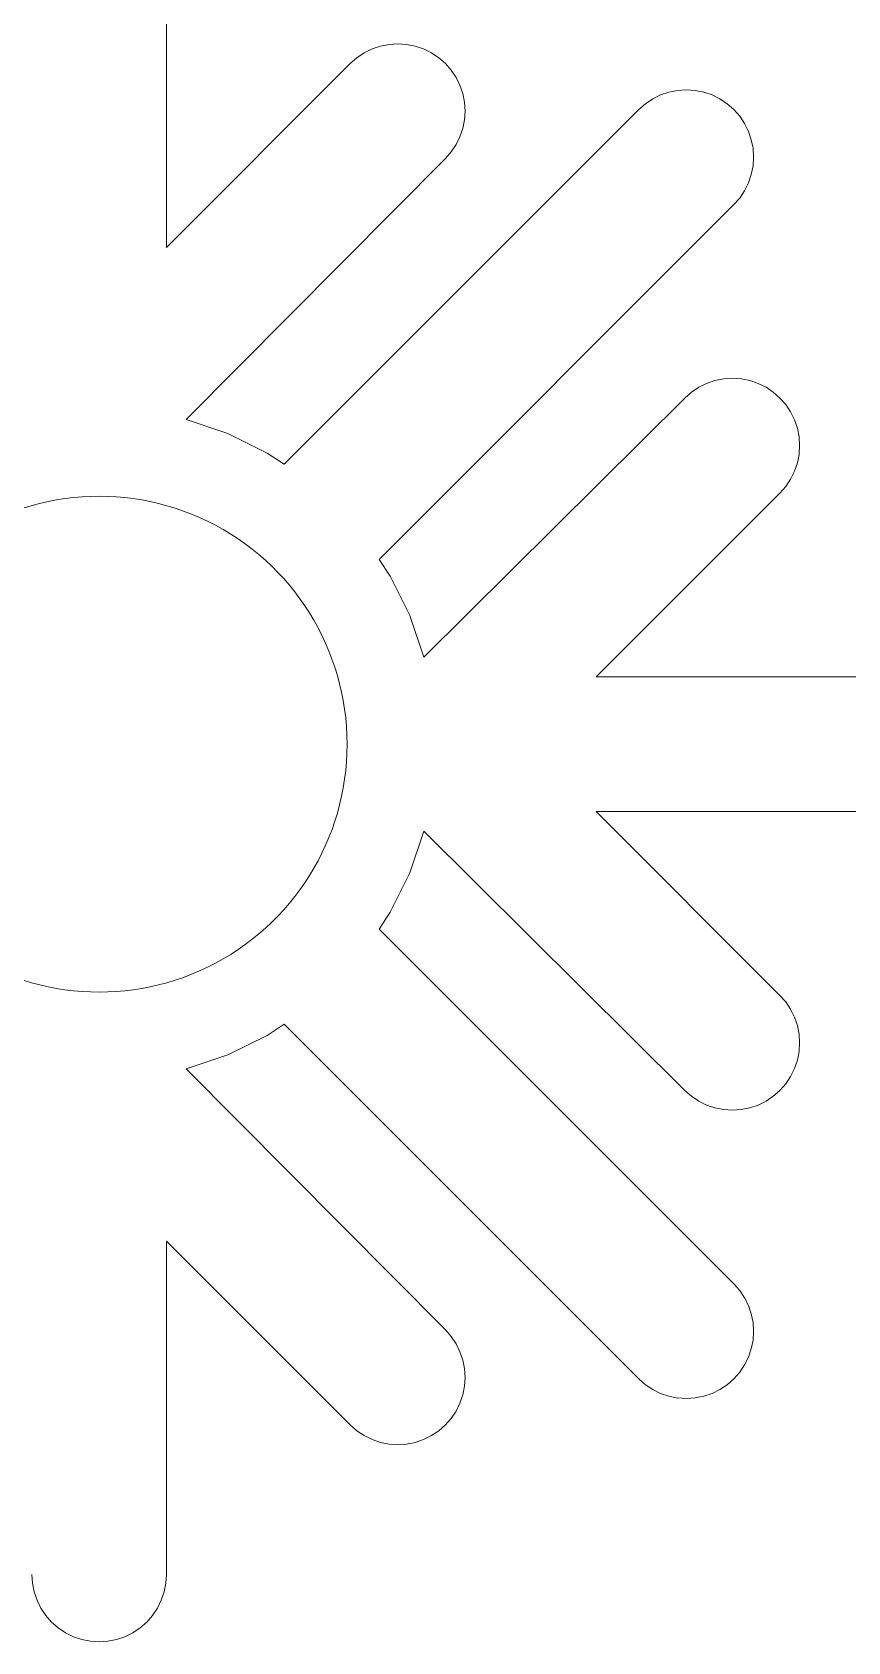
# Model space of a CAD drawing. Header units: centimetres. Extents: x -75 to 51, y -4 to 64.
# Drawn here: x -51.2 to -48.23, y -2.66 to 3.2 of the extents above; entities that cross this region are included whole.
import ezdxf

# ---------------------------------------------------------------- set-up
doc = ezdxf.new("R2010")
doc.units = ezdxf.units.CM
doc.header["$MEASUREMENT"] = 0
doc.layers.add('layer 1', color=7, linetype='Continuous')

msp = doc.modelspace()

# ---------------------------------------------------------------- linework, layer by layer
at = {"layer": 'layer 1', "color": 1, "lineweight": 20}
for points in [[(-50.71329, 2.41359), (-50.71329, 2.41359), (-50.71329, 3.62841), (-50.71329, 3.62841)], [(-49.99286, 3.12245), (-49.99286, 3.12245), (-50.01949, 3.10439), (-50.01949, 3.10439)], [(-49.96413, 3.13654), (-49.96413, 3.13654), (-49.99286, 3.12245), (-49.99286, 3.12245)], [(-49.93381, 3.14695), (-49.93381, 3.14695), (-49.96413, 3.13654), (-49.96413, 3.13654)], [(-49.90238, 3.15307), (-49.90238, 3.15307), (-49.93381, 3.14692), (-49.93381, 3.14692)], [(-49.87043, 3.1552), (-49.87043, 3.1552), (-49.90238, 3.15305), (-49.90238, 3.15305)], [(-49.83847, 3.15307), (-49.83847, 3.15307), (-49.87043, 3.15522), (-49.87043, 3.15522)], [(-49.80704, 3.14695), (-49.80704, 3.14695), (-49.83847, 3.15307), (-49.83847, 3.15307)], [(-49.77672, 3.13654), (-49.77672, 3.13654), (-49.80704, 3.14695), (-49.80704, 3.14695)], [(-49.74799, 3.12245), (-49.74799, 3.12245), (-49.77672, 3.13654), (-49.77672, 3.13654)], [(-49.72136, 3.10439), (-49.72136, 3.10439), (-49.74799, 3.12245), (-49.74799, 3.12245)], [(-50.04356, 3.08328), (-50.04356, 3.08328), (-50.71329, 2.41359), (-50.71329, 2.41359)], [(-50.01949, 3.10439), (-50.01949, 3.10439), (-50.04356, 3.08328), (-50.04356, 3.08328)], [(-49.69728, 3.08328), (-49.69728, 3.08328), (-49.72136, 3.10439), (-49.72136, 3.10439)], [(-49.67616, 3.0594), (-49.67616, 3.0594), (-49.69728, 3.08328), (-49.69728, 3.08328)], [(-49.65837, 3.03278), (-49.65837, 3.03278), (-49.67616, 3.0594), (-49.67616, 3.0594)], [(-49.6442, 3.00399), (-49.6442, 3.00399), (-49.65837, 3.03278), (-49.65837, 3.03278)], [(-49.63391, 2.97369), (-49.63391, 2.97369), (-49.6442, 3.00399), (-49.6442, 3.00399)], [(-49.62765, 2.94217), (-49.62765, 2.94217), (-49.63391, 2.97369), (-49.63391, 2.97369)], [(-49.62557, 2.91034), (-49.62557, 2.91034), (-49.62765, 2.94217), (-49.62765, 2.94217)], [(-48.9689, 2.93696), (-48.9689, 2.93696), (-48.99298, 2.91586), (-48.99298, 2.91586)], [(-48.94226, 2.95473), (-48.94226, 2.95473), (-48.9689, 2.93696), (-48.9689, 2.93696)], [(-48.91354, 2.9688), (-48.91354, 2.9688), (-48.94226, 2.95473), (-48.94226, 2.95473)], [(-48.88321, 2.9792), (-48.88321, 2.9792), (-48.91354, 2.9688), (-48.91354, 2.9688)], [(-48.85178, 2.98534), (-48.85178, 2.98534), (-48.88321, 2.9792), (-48.88321, 2.9792)], [(-48.81983, 2.98748), (-48.81983, 2.98748), (-48.85178, 2.98531), (-48.85178, 2.98531)], [(-48.78787, 2.98534), (-48.78787, 2.98534), (-48.81983, 2.9875), (-48.81983, 2.9875)], [(-48.75645, 2.9792), (-48.75645, 2.9792), (-48.78787, 2.98535), (-48.78787, 2.98535)], [(-48.72612, 2.9688), (-48.72612, 2.9688), (-48.75645, 2.9792), (-48.75645, 2.9792)], [(-48.6974, 2.95473), (-48.6974, 2.95473), (-48.72612, 2.9688), (-48.72612, 2.9688)], [(-48.67076, 2.93696), (-48.67076, 2.93696), (-48.6974, 2.95473), (-48.6974, 2.95473)], [(-48.64669, 2.91586), (-48.64669, 2.91586), (-48.67076, 2.93696), (-48.67076, 2.93696)], [(-48.99298, 2.91586), (-48.99298, 2.91586), (-50.28494, 1.6239), (-50.28494, 1.6239)], [(-49.63391, 2.84699), (-49.63391, 2.84699), (-49.62765, 2.87822), (-49.62765, 2.87822)], [(-49.62765, 2.87822), (-49.62765, 2.87822), (-49.62557, 2.91034), (-49.62557, 2.91034)], [(-48.62557, 2.89169), (-48.62557, 2.89169), (-48.64669, 2.91586), (-48.64669, 2.91586)], [(-48.60778, 2.86505), (-48.60778, 2.86505), (-48.62557, 2.89169), (-48.62557, 2.89169)], [(-49.65837, 2.78791), (-49.65837, 2.78791), (-49.6442, 2.81667), (-49.6442, 2.81667)], [(-49.6442, 2.81667), (-49.6442, 2.81667), (-49.63391, 2.84699), (-49.63391, 2.84699)], [(-48.59361, 2.83627), (-48.59361, 2.83627), (-48.60778, 2.86505), (-48.60778, 2.86505)], [(-48.58332, 2.80597), (-48.58332, 2.80597), (-48.59361, 2.83627), (-48.59361, 2.83627)], [(-49.69728, 2.73711), (-49.69728, 2.73711), (-49.67616, 2.76129), (-49.67616, 2.76129)], [(-49.67616, 2.76129), (-49.67616, 2.76129), (-49.65837, 2.78791), (-49.65837, 2.78791)], [(-48.57707, 2.77475), (-48.57707, 2.77475), (-48.58332, 2.80597), (-48.58332, 2.80597)], [(-48.57497, 2.74261), (-48.57497, 2.74261), (-48.57707, 2.77475), (-48.57707, 2.77475)], [(-50.64128, 1.78704), (-50.64128, 1.78704), (-49.69728, 2.73711), (-49.69728, 2.73711)], [(-48.58332, 2.67925), (-48.58332, 2.67925), (-48.57707, 2.71079), (-48.57707, 2.71079)], [(-48.57707, 2.71079), (-48.57707, 2.71079), (-48.57497, 2.74261), (-48.57497, 2.74261)], [(-48.60778, 2.62018), (-48.60778, 2.62018), (-48.59361, 2.64895), (-48.59361, 2.64895)], [(-48.59361, 2.64895), (-48.59361, 2.64895), (-48.58332, 2.67925), (-48.58332, 2.67925)], [(-48.64669, 2.56969), (-48.64669, 2.56969), (-48.62557, 2.59354), (-48.62557, 2.59354)], [(-48.62557, 2.59354), (-48.62557, 2.59354), (-48.60778, 2.62018), (-48.60778, 2.62018)], [(-49.93866, 1.27742), (-49.93866, 1.27742), (-48.64669, 2.56969), (-48.64669, 2.56969)], [(-48.6842, 1.93487), (-48.6842, 1.93487), (-48.71561, 1.92875), (-48.71561, 1.92875)], [(-48.65224, 1.93702), (-48.65224, 1.93702), (-48.6842, 1.93487), (-48.6842, 1.93487)], [(-48.62028, 1.93487), (-48.62028, 1.93487), (-48.65224, 1.93704), (-48.65224, 1.93704)], [(-48.58887, 1.92877), (-48.58887, 1.92877), (-48.62028, 1.9349), (-48.62028, 1.9349)], [(-48.8013, 1.88621), (-48.8013, 1.88621), (-48.82538, 1.86509), (-48.82538, 1.86509)], [(-48.77467, 1.90427), (-48.77467, 1.90427), (-48.8013, 1.88621), (-48.8013, 1.88621)], [(-48.74594, 1.91834), (-48.74594, 1.91834), (-48.77467, 1.90427), (-48.77467, 1.90427)], [(-48.71561, 1.92877), (-48.71561, 1.92877), (-48.74594, 1.91834), (-48.74594, 1.91834)], [(-48.55854, 1.91834), (-48.55854, 1.91834), (-48.58887, 1.92877), (-48.58887, 1.92877)], [(-48.52981, 1.90427), (-48.52981, 1.90427), (-48.55854, 1.91834), (-48.55854, 1.91834)], [(-48.50318, 1.88621), (-48.50318, 1.88621), (-48.52981, 1.90427), (-48.52981, 1.90427)], [(-48.4791, 1.86509), (-48.4791, 1.86509), (-48.50318, 1.88621), (-48.50318, 1.88621)], [(-48.82538, 1.86509), (-48.82538, 1.86509), (-49.77556, 0.92114), (-49.77556, 0.92114)], [(-48.45798, 1.84122), (-48.45798, 1.84122), (-48.4791, 1.86509), (-48.4791, 1.86509)], [(-48.44019, 1.81458), (-48.44019, 1.81458), (-48.45798, 1.84122), (-48.45798, 1.84122)], [(-50.48962, 1.73561), (-50.48962, 1.73561), (-50.64128, 1.78704), (-50.64128, 1.78704)], [(-48.42602, 1.78581), (-48.42602, 1.78581), (-48.44019, 1.81458), (-48.44019, 1.81458)], [(-48.41573, 1.75551), (-48.41573, 1.75551), (-48.42602, 1.78581), (-48.42602, 1.78581)], [(-50.34599, 1.66461), (-50.34599, 1.66461), (-50.48962, 1.73561), (-50.48962, 1.73561)], [(-48.40947, 1.724), (-48.40947, 1.724), (-48.41573, 1.75551), (-48.41573, 1.75551)], [(-48.40737, 1.69216), (-48.40737, 1.69216), (-48.40947, 1.724), (-48.40947, 1.724)], [(-50.28494, 1.6239), (-50.28494, 1.6239), (-50.34599, 1.66461), (-50.34599, 1.66461)], [(-48.41573, 1.62879), (-48.41573, 1.62879), (-48.40947, 1.66003), (-48.40947, 1.66003)], [(-48.40947, 1.66003), (-48.40947, 1.66003), (-48.40737, 1.69216), (-48.40737, 1.69216)], [(-48.44019, 1.56972), (-48.44019, 1.56972), (-48.42602, 1.59849), (-48.42602, 1.59849)], [(-48.42602, 1.59849), (-48.42602, 1.59849), (-48.41573, 1.62879), (-48.41573, 1.62879)], [(-48.4791, 1.51891), (-48.4791, 1.51891), (-48.45798, 1.5431), (-48.45798, 1.5431)], [(-48.45798, 1.5431), (-48.45798, 1.5431), (-48.44019, 1.56972), (-48.44019, 1.56972)], [(-49.14881, 0.84922), (-49.14881, 0.84922), (-48.4791, 1.51891), (-48.4791, 1.51891)], [(-49.89786, 1.21652), (-49.89786, 1.21652), (-49.93866, 1.27742), (-49.93866, 1.27742)], [(-49.82703, 1.07297), (-49.82703, 1.07297), (-49.89786, 1.21652), (-49.89786, 1.21652)], [(-49.77556, 0.92114), (-49.77556, 0.92114), (-49.82703, 1.07297), (-49.82703, 1.07297)], [(-47.93411, 0.84922), (-47.93411, 0.84922), (-49.14881, 0.84922), (-49.14881, 0.84922)], [(-50.05523, 0.60437), (-50.05523, 0.60437), (-50.05523, 0.60437), (-50.05523, 0.60437)], [(-48.4791, -0.31019), (-48.4791, -0.31019), (-49.14881, 0.3595), (-49.14881, 0.3595)], [(-49.14881, 0.3595), (-49.14881, 0.3595), (-47.93411, 0.3595), (-47.93411, 0.3595)], [(-49.82703, 0.13577), (-49.82703, 0.13577), (-49.77556, 0.28758), (-49.77556, 0.28758)], [(-49.77556, 0.28758), (-49.77556, 0.28758), (-48.82538, -0.65637), (-48.82538, -0.65637)], [(-49.89786, -0.00779), (-49.89786, -0.00779), (-49.82703, 0.13577), (-49.82703, 0.13577)], [(-49.93866, -0.0687), (-49.93866, -0.0687), (-49.89786, -0.00779), (-49.89786, -0.00779)], [(-48.64669, -1.36096), (-48.64669, -1.36096), (-49.93866, -0.0687), (-49.93866, -0.0687)], [(-48.45798, -0.33438), (-48.45798, -0.33438), (-48.4791, -0.31019), (-48.4791, -0.31019)], [(-48.44019, -0.361), (-48.44019, -0.361), (-48.45798, -0.33438), (-48.45798, -0.33438)], [(-48.42602, -0.38977), (-48.42602, -0.38977), (-48.44019, -0.361), (-48.44019, -0.361)], [(-48.41573, -0.42007), (-48.41573, -0.42007), (-48.42602, -0.38977), (-48.42602, -0.38977)], [(-50.48962, -0.52689), (-50.48962, -0.52689), (-50.34599, -0.45588), (-50.34599, -0.45588)], [(-50.34599, -0.45588), (-50.34599, -0.45588), (-50.28494, -0.41517), (-50.28494, -0.41517)], [(-50.28494, -0.41517), (-50.28494, -0.41517), (-48.99298, -1.70713), (-48.99298, -1.70713)], [(-48.40947, -0.4513), (-48.40947, -0.4513), (-48.41573, -0.42007), (-48.41573, -0.42007)], [(-48.40737, -0.48344), (-48.40737, -0.48344), (-48.40947, -0.4513), (-48.40947, -0.4513)], [(-50.64128, -0.57832), (-50.64128, -0.57832), (-50.48962, -0.52689), (-50.48962, -0.52689)], [(-48.41573, -0.54679), (-48.41573, -0.54679), (-48.40947, -0.51527), (-48.40947, -0.51527)], [(-48.40947, -0.51527), (-48.40947, -0.51527), (-48.40737, -0.48344), (-48.40737, -0.48344)], [(-49.69728, -1.52838), (-49.69728, -1.52838), (-50.64128, -0.57832), (-50.64128, -0.57832)], [(-48.44019, -0.60586), (-48.44019, -0.60586), (-48.42602, -0.57709), (-48.42602, -0.57709)], [(-48.42602, -0.57709), (-48.42602, -0.57709), (-48.41573, -0.54679), (-48.41573, -0.54679)], [(-48.4791, -0.65637), (-48.4791, -0.65637), (-48.45798, -0.6325), (-48.45798, -0.6325)], [(-48.45798, -0.6325), (-48.45798, -0.6325), (-48.44019, -0.60586), (-48.44019, -0.60586)], [(-48.82538, -0.65637), (-48.82538, -0.65637), (-48.8013, -0.67748), (-48.8013, -0.67748)], [(-48.8013, -0.67748), (-48.8013, -0.67748), (-48.77467, -0.69554), (-48.77467, -0.69554)], [(-48.77467, -0.69554), (-48.77467, -0.69554), (-48.74594, -0.70961), (-48.74594, -0.70961)], [(-48.55854, -0.70961), (-48.55854, -0.70961), (-48.52981, -0.69554), (-48.52981, -0.69554)], [(-48.52981, -0.69554), (-48.52981, -0.69554), (-48.50318, -0.67748), (-48.50318, -0.67748)], [(-48.50318, -0.67748), (-48.50318, -0.67748), (-48.4791, -0.65637), (-48.4791, -0.65637)], [(-48.74594, -0.70961), (-48.74594, -0.70961), (-48.71561, -0.72004), (-48.71561, -0.72004)], [(-48.71561, -0.72004), (-48.71561, -0.72004), (-48.6842, -0.72617), (-48.6842, -0.72617)], [(-48.6842, -0.72615), (-48.6842, -0.72615), (-48.65224, -0.72831), (-48.65224, -0.72831)], [(-48.65224, -0.7283), (-48.65224, -0.7283), (-48.62028, -0.72613), (-48.62028, -0.72613)], [(-48.62028, -0.72615), (-48.62028, -0.72615), (-48.58887, -0.72001), (-48.58887, -0.72001)], [(-48.58887, -0.72004), (-48.58887, -0.72004), (-48.55854, -0.70961), (-48.55854, -0.70961)], [(-50.71329, -2.41966), (-50.71329, -2.41966), (-50.71329, -1.20486), (-50.71329, -1.20486)], [(-50.71329, -1.20486), (-50.71329, -1.20486), (-50.04356, -1.87454), (-50.04356, -1.87454)], [(-48.62557, -1.38484), (-48.62557, -1.38484), (-48.64669, -1.36096), (-48.64669, -1.36096)], [(-48.60778, -1.41146), (-48.60778, -1.41146), (-48.62557, -1.38484), (-48.62557, -1.38484)], [(-48.59361, -1.44023), (-48.59361, -1.44023), (-48.60778, -1.41146), (-48.60778, -1.41146)], [(-48.58332, -1.47053), (-48.58332, -1.47053), (-48.59361, -1.44023), (-48.59361, -1.44023)], [(-48.57707, -1.50205), (-48.57707, -1.50205), (-48.58332, -1.47053), (-48.58332, -1.47053)], [(-48.57497, -1.53388), (-48.57497, -1.53388), (-48.57707, -1.50205), (-48.57707, -1.50205)], [(-49.67616, -1.55255), (-49.67616, -1.55255), (-49.69728, -1.52838), (-49.69728, -1.52838)], [(-49.65837, -1.5792), (-49.65837, -1.5792), (-49.67616, -1.55255), (-49.67616, -1.55255)], [(-49.6442, -1.60795), (-49.6442, -1.60795), (-49.65837, -1.5792), (-49.65837, -1.5792)], [(-48.58332, -1.59725), (-48.58332, -1.59725), (-48.57707, -1.56602), (-48.57707, -1.56602)], [(-48.57707, -1.56602), (-48.57707, -1.56602), (-48.57497, -1.53388), (-48.57497, -1.53388)], [(-49.63391, -1.63825), (-49.63391, -1.63825), (-49.6442, -1.60795), (-49.6442, -1.60795)], [(-49.62765, -1.66949), (-49.62765, -1.66949), (-49.63391, -1.63825), (-49.63391, -1.63825)], [(-48.60778, -1.65631), (-48.60778, -1.65631), (-48.59361, -1.62755), (-48.59361, -1.62755)], [(-48.59361, -1.62755), (-48.59361, -1.62755), (-48.58332, -1.59725), (-48.58332, -1.59725)], [(-49.62557, -1.70162), (-49.62557, -1.70162), (-49.62765, -1.66949), (-49.62765, -1.66949)], [(-48.64669, -1.70713), (-48.64669, -1.70713), (-48.62557, -1.68293), (-48.62557, -1.68293)], [(-48.62557, -1.68293), (-48.62557, -1.68293), (-48.60778, -1.65631), (-48.60778, -1.65631)], [(-49.63391, -1.76496), (-49.63391, -1.76496), (-49.62765, -1.73345), (-49.62765, -1.73345)], [(-49.62765, -1.73345), (-49.62765, -1.73345), (-49.62557, -1.70162), (-49.62557, -1.70162)], [(-48.99298, -1.70713), (-48.99298, -1.70713), (-48.9689, -1.72824), (-48.9689, -1.72824)], [(-48.9689, -1.72824), (-48.9689, -1.72824), (-48.94226, -1.746), (-48.94226, -1.746)], [(-48.94226, -1.746), (-48.94226, -1.746), (-48.91354, -1.76009), (-48.91354, -1.76009)], [(-48.72612, -1.76009), (-48.72612, -1.76009), (-48.6974, -1.746), (-48.6974, -1.746)], [(-48.6974, -1.746), (-48.6974, -1.746), (-48.67076, -1.72824), (-48.67076, -1.72824)], [(-48.67076, -1.72824), (-48.67076, -1.72824), (-48.64669, -1.70713), (-48.64669, -1.70713)], [(-49.65837, -1.82406), (-49.65837, -1.82406), (-49.6442, -1.79527), (-49.6442, -1.79527)], [(-49.6442, -1.79527), (-49.6442, -1.79527), (-49.63391, -1.76496), (-49.63391, -1.76496)], [(-48.91354, -1.76009), (-48.91354, -1.76009), (-48.88321, -1.77047), (-48.88321, -1.77047)], [(-48.88321, -1.77047), (-48.88321, -1.77047), (-48.85178, -1.77662), (-48.85178, -1.77662)], [(-48.85178, -1.77661), (-48.85178, -1.77661), (-48.81983, -1.77877), (-48.81983, -1.77877)], [(-48.81983, -1.77875), (-48.81983, -1.77875), (-48.78787, -1.77658), (-48.78787, -1.77658)], [(-48.78787, -1.77661), (-48.78787, -1.77661), (-48.75645, -1.77047), (-48.75645, -1.77047)], [(-48.75645, -1.77047), (-48.75645, -1.77047), (-48.72612, -1.76009), (-48.72612, -1.76009)], [(-50.04356, -1.87454), (-50.04356, -1.87454), (-50.01949, -1.89565), (-50.01949, -1.89565)], [(-49.72136, -1.89565), (-49.72136, -1.89565), (-49.69728, -1.87454), (-49.69728, -1.87454)], [(-49.69728, -1.87454), (-49.69728, -1.87454), (-49.67616, -1.85067), (-49.67616, -1.85067)], [(-49.67616, -1.85067), (-49.67616, -1.85067), (-49.65837, -1.82406), (-49.65837, -1.82406)], [(-50.01949, -1.89565), (-50.01949, -1.89565), (-49.99286, -1.91371), (-49.99286, -1.91371)], [(-49.99286, -1.91371), (-49.99286, -1.91371), (-49.96413, -1.9278), (-49.96413, -1.9278)], [(-49.96413, -1.9278), (-49.96413, -1.9278), (-49.93381, -1.9382), (-49.93381, -1.9382)], [(-49.80704, -1.9382), (-49.80704, -1.9382), (-49.77672, -1.9278), (-49.77672, -1.9278)], [(-49.77672, -1.9278), (-49.77672, -1.9278), (-49.74799, -1.91371), (-49.74799, -1.91371)], [(-49.74799, -1.91371), (-49.74799, -1.91371), (-49.72136, -1.89565), (-49.72136, -1.89565)], [(-49.93381, -1.9382), (-49.93381, -1.9382), (-49.90238, -1.94434), (-49.90238, -1.94434)], [(-49.90238, -1.94431), (-49.90238, -1.94431), (-49.87043, -1.94648), (-49.87043, -1.94648)], [(-49.87043, -1.94647), (-49.87043, -1.94647), (-49.83847, -1.9443), (-49.83847, -1.9443)], [(-49.83847, -1.94431), (-49.83847, -1.94431), (-49.80704, -1.93818), (-49.80704, -1.93818)], [(-51.203, -2.41966), (-51.203, -2.41966), (-51.20091, -2.4515), (-51.20091, -2.4515)], [(-51.20091, -2.4515), (-51.20091, -2.4515), (-51.19466, -2.48301), (-51.19466, -2.48301)], [(-50.72163, -2.48301), (-50.72163, -2.48301), (-50.71538, -2.4515), (-50.71538, -2.4515)], [(-50.71538, -2.4515), (-50.71538, -2.4515), (-50.71329, -2.41966), (-50.71329, -2.41966)], [(-51.19466, -2.48301), (-51.19466, -2.48301), (-51.18436, -2.51331), (-51.18436, -2.51331)], [(-51.18436, -2.51331), (-51.18436, -2.51331), (-51.1702, -2.54208), (-51.1702, -2.54208)], [(-50.74609, -2.54208), (-50.74609, -2.54208), (-50.73193, -2.51331), (-50.73193, -2.51331)], [(-50.73193, -2.51331), (-50.73193, -2.51331), (-50.72163, -2.48301), (-50.72163, -2.48301)], [(-51.1702, -2.54208), (-51.1702, -2.54208), (-51.1524, -2.56872), (-51.1524, -2.56872)], [(-51.1524, -2.56872), (-51.1524, -2.56872), (-51.13128, -2.5929), (-51.13128, -2.5929)], [(-50.785, -2.5929), (-50.785, -2.5929), (-50.76389, -2.56872), (-50.76389, -2.56872)], [(-50.76389, -2.56872), (-50.76389, -2.56872), (-50.74609, -2.54208), (-50.74609, -2.54208)], [(-51.13128, -2.5929), (-51.13128, -2.5929), (-51.1072, -2.61403), (-51.1072, -2.61403)], [(-51.1072, -2.61403), (-51.1072, -2.61403), (-51.08057, -2.63177), (-51.08057, -2.63177)], [(-51.08057, -2.63177), (-51.08057, -2.63177), (-51.05184, -2.64586), (-51.05184, -2.64586)], [(-50.86445, -2.64586), (-50.86445, -2.64586), (-50.83571, -2.63177), (-50.83571, -2.63177)], [(-50.83571, -2.63177), (-50.83571, -2.63177), (-50.80909, -2.61403), (-50.80909, -2.61403)], [(-50.80909, -2.61403), (-50.80909, -2.61403), (-50.785, -2.5929), (-50.785, -2.5929)], [(-51.05184, -2.64586), (-51.05184, -2.64586), (-51.02152, -2.65626), (-51.02152, -2.65626)], [(-51.02152, -2.65626), (-51.02152, -2.65626), (-50.9901, -2.66239), (-50.9901, -2.66239)], [(-50.9901, -2.66237), (-50.9901, -2.66237), (-50.95814, -2.66452), (-50.95814, -2.66452)], [(-50.95814, -2.66452), (-50.95814, -2.66452), (-50.92619, -2.66235), (-50.92619, -2.66235)], [(-50.92619, -2.66237), (-50.92619, -2.66237), (-50.89477, -2.65625), (-50.89477, -2.65625)], [(-50.89477, -2.65626), (-50.89477, -2.65626), (-50.86445, -2.64586), (-50.86445, -2.64586)]]:
    msp.add_open_spline(points, degree=3, dxfattribs=at)
for points in [[(-50.50668, 1.38632), (-50.50668, 1.38632), (-50.53484, 1.4019), (-50.53484, 1.4019), (-50.53484, 1.4019), (-50.53484, 1.4019), (-50.5634, 1.41641), (-50.5634, 1.41641), (-50.5634, 1.41641), (-50.5634, 1.41641), (-50.59232, 1.42985), (-50.59232, 1.42985), (-50.59232, 1.42985), (-50.59232, 1.42985), (-50.62158, 1.44222), (-50.62158, 1.44222), (-50.62158, 1.44222), (-50.62158, 1.44222), (-50.65118, 1.45351), (-50.65118, 1.45351), (-50.65118, 1.45351), (-50.65118, 1.45351), (-50.68105, 1.46373), (-50.68105, 1.46373), (-50.68105, 1.46373), (-50.68105, 1.46373), (-50.7112, 1.47288), (-50.7112, 1.47288), (-50.7112, 1.47288), (-50.7112, 1.47288), (-50.74156, 1.48092), (-50.74156, 1.48092), (-50.74156, 1.48092), (-50.74156, 1.48092), (-50.77214, 1.48789), (-50.77214, 1.48789), (-50.77214, 1.48789), (-50.77214, 1.48789), (-50.80288, 1.4938), (-50.80288, 1.4938), (-50.80288, 1.4938), (-50.80288, 1.4938), (-50.83377, 1.49864), (-50.83377, 1.49864), (-50.83377, 1.49864), (-50.83377, 1.49864), (-50.86477, 1.50241), (-50.86477, 1.50241), (-50.86477, 1.50241), (-50.86477, 1.50241), (-50.89585, 1.50517), (-50.89585, 1.50517), (-50.89585, 1.50517), (-50.89585, 1.50517), (-50.927, 1.5067), (-50.927, 1.5067), (-50.927, 1.5067), (-50.927, 1.5067), (-50.95817, 1.50729), (-50.95817, 1.50729), (-50.95817, 1.50729), (-50.95817, 1.50729), (-50.98934, 1.5067), (-50.98934, 1.5067), (-50.98934, 1.5067), (-50.98934, 1.5067), (-51.02049, 1.50517), (-51.02049, 1.50517), (-51.02049, 1.50517), (-51.02049, 1.50517), (-51.05157, 1.50241), (-51.05157, 1.50241), (-51.05157, 1.50241), (-51.05157, 1.50241), (-51.08257, 1.49864), (-51.08257, 1.49864), (-51.08257, 1.49864), (-51.08257, 1.49864), (-51.11345, 1.4938), (-51.11345, 1.4938), (-51.11345, 1.4938), (-51.11345, 1.4938), (-51.14419, 1.48789), (-51.14419, 1.48789), (-51.14419, 1.48789), (-51.14419, 1.48789), (-51.17477, 1.48092), (-51.17477, 1.48092), (-51.17477, 1.48092), (-51.17477, 1.48092), (-51.20513, 1.47288), (-51.20513, 1.47288), (-51.20513, 1.47288), (-51.20513, 1.47288), (-51.23528, 1.46373), (-51.23528, 1.46373), (-51.23528, 1.46373), (-51.23528, 1.46373), (-51.26515, 1.45351), (-51.26515, 1.45351), (-51.26515, 1.45351), (-51.26515, 1.45351), (-51.29475, 1.44222), (-51.29475, 1.44222), (-51.29475, 1.44222), (-51.29475, 1.44222), (-51.32401, 1.42985), (-51.32401, 1.42985), (-51.32401, 1.42985), (-51.32401, 1.42985), (-51.35293, 1.41641), (-51.35293, 1.41641), (-51.35293, 1.41641), (-51.35293, 1.41641), (-51.38149, 1.4019), (-51.38149, 1.4019), (-51.38149, 1.4019), (-51.38149, 1.4019), (-51.40965, 1.38632), (-51.40965, 1.38632)], [(-50.05522, 0.60436), (-50.05522, 0.60436), (-50.05581, 0.63654), (-50.05581, 0.63654), (-50.05581, 0.63654), (-50.05581, 0.63654), (-50.05764, 0.66852), (-50.05764, 0.66852), (-50.05764, 0.66852), (-50.05764, 0.66852), (-50.06041, 0.70029), (-50.06041, 0.70029), (-50.06041, 0.70029), (-50.06041, 0.70029), (-50.06432, 0.73182), (-50.06432, 0.73182), (-50.06432, 0.73182), (-50.06432, 0.73182), (-50.06934, 0.76309), (-50.06934, 0.76309), (-50.06934, 0.76309), (-50.06934, 0.76309), (-50.07543, 0.79407), (-50.07543, 0.79407), (-50.07543, 0.79407), (-50.07543, 0.79407), (-50.08259, 0.82474), (-50.08259, 0.82474), (-50.08259, 0.82474), (-50.08259, 0.82474), (-50.09079, 0.85507), (-50.09079, 0.85507), (-50.09079, 0.85507), (-50.09079, 0.85507), (-50.10003, 0.88504), (-50.10003, 0.88504), (-50.10003, 0.88504), (-50.10003, 0.88504), (-50.11029, 0.91461), (-50.11029, 0.91461), (-50.11029, 0.91461), (-50.11029, 0.91461), (-50.12155, 0.94378), (-50.12155, 0.94378), (-50.12155, 0.94378), (-50.12155, 0.94378), (-50.13379, 0.97252), (-50.13379, 0.97252), (-50.13379, 0.97252), (-50.13379, 0.97252), (-50.14701, 1.0008), (-50.14701, 1.0008), (-50.14701, 1.0008), (-50.14701, 1.0008), (-50.16118, 1.02859), (-50.16118, 1.02859), (-50.16118, 1.02859), (-50.16118, 1.02859), (-50.1763, 1.05586), (-50.1763, 1.05586), (-50.1763, 1.05586), (-50.1763, 1.05586), (-50.19234, 1.08258), (-50.19234, 1.08258), (-50.19234, 1.08258), (-50.19234, 1.08258), (-50.2093, 1.10875), (-50.2093, 1.10875), (-50.2093, 1.10875), (-50.2093, 1.10875), (-50.22717, 1.13434), (-50.22717, 1.13434), (-50.22717, 1.13434), (-50.22717, 1.13434), (-50.24593, 1.15932), (-50.24593, 1.15932), (-50.24593, 1.15932), (-50.24593, 1.15932), (-50.26555, 1.18365), (-50.26555, 1.18365), (-50.26555, 1.18365), (-50.26555, 1.18365), (-50.28606, 1.20731), (-50.28606, 1.20731), (-50.28606, 1.20731), (-50.28606, 1.20731), (-50.30739, 1.2303), (-50.30739, 1.2303), (-50.30739, 1.2303), (-50.30739, 1.2303), (-50.32955, 1.25258), (-50.32955, 1.25258), (-50.32955, 1.25258), (-50.32955, 1.25258), (-50.35254, 1.2741), (-50.35254, 1.2741), (-50.35254, 1.2741), (-50.35254, 1.2741), (-50.37632, 1.29488), (-50.37632, 1.29488), (-50.37632, 1.29488), (-50.37632, 1.29488), (-50.4009, 1.31487), (-50.4009, 1.31487), (-50.4009, 1.31487), (-50.4009, 1.31487), (-50.42624, 1.33403), (-50.42624, 1.33403), (-50.42624, 1.33403), (-50.42624, 1.33403), (-50.45235, 1.35236), (-50.45235, 1.35236), (-50.45235, 1.35236), (-50.45235, 1.35236), (-50.47919, 1.36984), (-50.47919, 1.36984), (-50.47919, 1.36984), (-50.47919, 1.36984), (-50.50677, 1.38643), (-50.50677, 1.38643)], [(-50.50668, -0.17759), (-50.50668, -0.17759), (-50.4791, -0.161), (-50.4791, -0.161), (-50.4791, -0.161), (-50.4791, -0.161), (-50.45226, -0.14352), (-50.45226, -0.14352), (-50.45226, -0.14352), (-50.45226, -0.14352), (-50.42615, -0.12518), (-50.42615, -0.12518), (-50.42615, -0.12518), (-50.42615, -0.12518), (-50.40081, -0.10602), (-50.40081, -0.10602), (-50.40081, -0.10602), (-50.40081, -0.10602), (-50.37623, -0.08603), (-50.37623, -0.08603), (-50.37623, -0.08603), (-50.37623, -0.08603), (-50.35245, -0.06525), (-50.35245, -0.06525), (-50.35245, -0.06525), (-50.35245, -0.06525), (-50.32946, -0.04373), (-50.32946, -0.04373), (-50.32946, -0.04373), (-50.32946, -0.04373), (-50.3073, -0.02148), (-50.3073, -0.02148), (-50.3073, -0.02148), (-50.3073, -0.02148), (-50.28597, 0.00151), (-50.28597, 0.00151), (-50.28597, 0.00151), (-50.28597, 0.00151), (-50.26546, 0.02517), (-50.26546, 0.02517), (-50.26546, 0.02517), (-50.26546, 0.02517), (-50.24584, 0.0495), (-50.24584, 0.0495), (-50.24584, 0.0495), (-50.24584, 0.0495), (-50.22708, 0.07448), (-50.22708, 0.07448), (-50.22708, 0.07448), (-50.22708, 0.07448), (-50.2092, 0.10007), (-50.2092, 0.10007), (-50.2092, 0.10007), (-50.2092, 0.10007), (-50.19224, 0.12624), (-50.19224, 0.12624), (-50.19224, 0.12624), (-50.19224, 0.12624), (-50.1762, 0.15296), (-50.1762, 0.15296), (-50.1762, 0.15296), (-50.1762, 0.15296), (-50.16108, 0.18023), (-50.16108, 0.18023), (-50.16108, 0.18023), (-50.16108, 0.18023), (-50.14691, 0.20802), (-50.14691, 0.20802), (-50.14691, 0.20802), (-50.14691, 0.20802), (-50.13369, 0.2363), (-50.13369, 0.2363), (-50.13369, 0.2363), (-50.13369, 0.2363), (-50.12145, 0.26504), (-50.12145, 0.26504), (-50.12145, 0.26504), (-50.12145, 0.26504), (-50.11019, 0.29421), (-50.11019, 0.29421), (-50.11019, 0.29421), (-50.11019, 0.29421), (-50.09993, 0.32378), (-50.09993, 0.32378), (-50.09993, 0.32378), (-50.09993, 0.32378), (-50.09069, 0.35374), (-50.09069, 0.35374), (-50.09069, 0.35374), (-50.09069, 0.35374), (-50.08249, 0.38407), (-50.08249, 0.38407), (-50.08249, 0.38407), (-50.08249, 0.38407), (-50.07533, 0.41474), (-50.07533, 0.41474), (-50.07533, 0.41474), (-50.07533, 0.41474), (-50.06924, 0.44572), (-50.06924, 0.44572), (-50.06924, 0.44572), (-50.06924, 0.44572), (-50.06422, 0.47699), (-50.06422, 0.47699), (-50.06422, 0.47699), (-50.06422, 0.47699), (-50.06031, 0.50852), (-50.06031, 0.50852), (-50.06031, 0.50852), (-50.06031, 0.50852), (-50.05754, 0.54029), (-50.05754, 0.54029), (-50.05754, 0.54029), (-50.05754, 0.54029), (-50.05571, 0.57227), (-50.05571, 0.57227), (-50.05571, 0.57227), (-50.05571, 0.57227), (-50.05512, 0.60444), (-50.05512, 0.60444)], [(-51.40961, -0.17759), (-51.40961, -0.17759), (-51.38145, -0.19317), (-51.38145, -0.19317), (-51.38145, -0.19317), (-51.38145, -0.19317), (-51.35289, -0.20768), (-51.35289, -0.20768), (-51.35289, -0.20768), (-51.35289, -0.20768), (-51.32397, -0.22112), (-51.32397, -0.22112), (-51.32397, -0.22112), (-51.32397, -0.22112), (-51.29471, -0.23349), (-51.29471, -0.23349), (-51.29471, -0.23349), (-51.29471, -0.23349), (-51.26511, -0.24478), (-51.26511, -0.24478), (-51.26511, -0.24478), (-51.26511, -0.24478), (-51.23524, -0.255), (-51.23524, -0.255), (-51.23524, -0.255), (-51.23524, -0.255), (-51.20509, -0.26415), (-51.20509, -0.26415), (-51.20509, -0.26415), (-51.20509, -0.26415), (-51.17473, -0.27219), (-51.17473, -0.27219), (-51.17473, -0.27219), (-51.17473, -0.27219), (-51.14415, -0.27916), (-51.14415, -0.27916), (-51.14415, -0.27916), (-51.14415, -0.27916), (-51.11341, -0.28507), (-51.11341, -0.28507), (-51.11341, -0.28507), (-51.11341, -0.28507), (-51.08252, -0.28991), (-51.08252, -0.28991), (-51.08252, -0.28991), (-51.08252, -0.28991), (-51.05152, -0.29368), (-51.05152, -0.29368), (-51.05152, -0.29368), (-51.05152, -0.29368), (-51.02044, -0.29644), (-51.02044, -0.29644), (-51.02044, -0.29644), (-51.02044, -0.29644), (-50.98929, -0.29797), (-50.98929, -0.29797), (-50.98929, -0.29797), (-50.98929, -0.29797), (-50.95812, -0.29856), (-50.95812, -0.29856), (-50.95812, -0.29856), (-50.95812, -0.29856), (-50.92695, -0.29797), (-50.92695, -0.29797), (-50.92695, -0.29797), (-50.92695, -0.29797), (-50.8958, -0.29644), (-50.8958, -0.29644), (-50.8958, -0.29644), (-50.8958, -0.29644), (-50.86472, -0.29368), (-50.86472, -0.29368), (-50.86472, -0.29368), (-50.86472, -0.29368), (-50.83372, -0.28991), (-50.83372, -0.28991), (-50.83372, -0.28991), (-50.83372, -0.28991), (-50.80284, -0.28507), (-50.80284, -0.28507), (-50.80284, -0.28507), (-50.80284, -0.28507), (-50.77209, -0.27916), (-50.77209, -0.27916), (-50.77209, -0.27916), (-50.77209, -0.27916), (-50.74151, -0.27219), (-50.74151, -0.27219), (-50.74151, -0.27219), (-50.74151, -0.27219), (-50.71115, -0.26415), (-50.71115, -0.26415), (-50.71115, -0.26415), (-50.71115, -0.26415), (-50.681, -0.255), (-50.681, -0.255), (-50.681, -0.255), (-50.681, -0.255), (-50.65112, -0.24478), (-50.65112, -0.24478), (-50.65112, -0.24478), (-50.65112, -0.24478), (-50.62153, -0.23349), (-50.62153, -0.23349), (-50.62153, -0.23349), (-50.62153, -0.23349), (-50.59227, -0.22112), (-50.59227, -0.22112), (-50.59227, -0.22112), (-50.59227, -0.22112), (-50.56335, -0.20768), (-50.56335, -0.20768), (-50.56335, -0.20768), (-50.56335, -0.20768), (-50.53479, -0.19317), (-50.53479, -0.19317), (-50.53479, -0.19317), (-50.53479, -0.19317), (-50.50663, -0.17759), (-50.50663, -0.17759)]]:
    msp.add_open_spline(points, degree=3, knots=[0, 0, 0, 0, 0.0322581, 0.0322581, 0.0322581, 0.0322581, 0.0645161, 0.0645161, 0.0645161, 0.0645161, 0.0967742, 0.0967742, 0.0967742, 0.0967742, 0.1290323, 0.1290323, 0.1290323, 0.1290323, 0.1612903, 0.1612903, 0.1612903, 0.1612903, 0.1935484, 0.1935484, 0.1935484, 0.1935484, 0.2258065, 0.2258065, 0.2258065, 0.2258065, 0.2580645, 0.2580645, 0.2580645, 0.2580645, 0.2903226, 0.2903226, 0.2903226, 0.2903226, 0.3225806, 0.3225806, 0.3225806, 0.3225806, 0.3548387, 0.3548387, 0.3548387, 0.3548387, 0.3870968, 0.3870968, 0.3870968, 0.3870968, 0.4193548, 0.4193548, 0.4193548, 0.4193548, 0.4516129, 0.4516129, 0.4516129, 0.4516129, 0.483871, 0.483871, 0.483871, 0.483871, 0.516129, 0.516129, 0.516129, 0.516129, 0.5483871, 0.5483871, 0.5483871, 0.5483871, 0.5806452, 0.5806452, 0.5806452, 0.5806452, 0.6129032, 0.6129032, 0.6129032, 0.6129032, 0.6451613, 0.6451613, 0.6451613, 0.6451613, 0.6774194, 0.6774194, 0.6774194, 0.6774194, 0.7096774, 0.7096774, 0.7096774, 0.7096774, 0.7419355, 0.7419355, 0.7419355, 0.7419355, 0.7741935, 0.7741935, 0.7741935, 0.7741935, 0.8064516, 0.8064516, 0.8064516, 0.8064516, 0.8387097, 0.8387097, 0.8387097, 0.8387097, 0.8709677, 0.8709677, 0.8709677, 0.8709677, 0.9032258, 0.9032258, 0.9032258, 0.9032258, 0.9354839, 0.9354839, 0.9354839, 0.9354839, 1, 1, 1, 1], dxfattribs=at)

doc.saveas('drawing.dxf')
